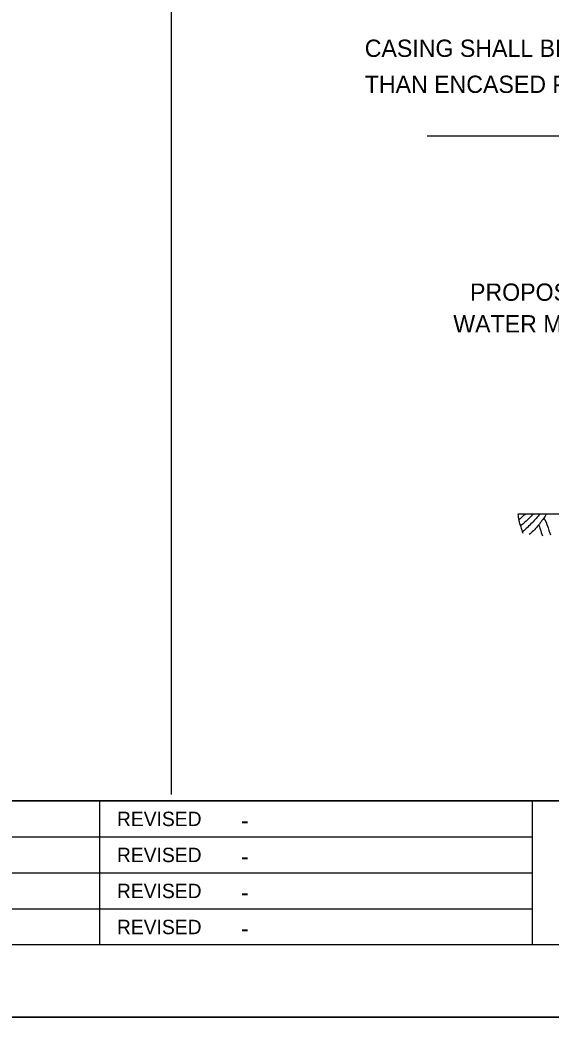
# Model space of a CAD drawing. Extents: x 2133490 to 2172050, y 2138301 to 2145980.
# Drawn here: x 2144841.7 to 2145025.9, y 2138300.7 to 2138646.7 of the extents above; entities that cross this region are included whole.
import ezdxf

# ---------------------------------------------------------------- set-up
doc = ezdxf.new("R2010")
doc.units = 0
for name, color, linetype in [('Design_PR_Roadway Notes', 7, 'Continuous'), ('Level 23', 7, 'Continuous'), ('Sheets_50 Reference Boundary', 7, 'Continuous'), ('Sheets_General Details', 7, 'Continuous'), ('Sheets_Printer Plotting Border', 7, 'Continuous'), ('XSC_Exist Ground', 7, 'Continuous')]:
    doc.layers.add(name, color=color, linetype=linetype)

msp = doc.modelspace()

# ---------------------------------------------------------------- linework, layer by layer
at = {"layer": 'Sheets_50 Reference Boundary'}
msp.add_lwpolyline([(2144410.59, 2139375.7), (2145985.59, 2139375.7), (2145985.59, 2138375.71), (2144410.59, 2138375.71)], close=True, dxfattribs=at)
at = {"layer": 'Sheets_General Details'}
for p, q in [((2144894.08, 2138902.9), (2144894.08, 2138377.93)), ((2145331.31, 2138606.4), (2144982.85, 2138606.4)), ((2144410.59, 2138375.71), (2145985.59, 2138375.71)), ((2144869.3, 2138375.71), (2144869.3, 2138325.71)), ((2145019.3, 2138375.71), (2145019.3, 2138325.71)), ((2144559.3, 2138363.21), (2145019.3, 2138363.21)), ((2144559.3, 2138350.71), (2145019.3, 2138350.71)), ((2144559.3, 2138338.21), (2145019.3, 2138338.21)), ((2146010.59, 2138300.71), (2144310.59, 2138300.71))]:
    msp.add_line(p, q, dxfattribs=at)
msp.add_lwpolyline([(2144410.59, 2139375.71), (2145985.59, 2139375.71), (2145985.59, 2138325.71), (2144410.59, 2138325.71)], close=True, dxfattribs=at)
at = {"layer": 'Sheets_Printer Plotting Border'}
msp.add_lwpolyline([(2144310.59, 2138300.71), (2146010.59, 2138300.71), (2146010.59, 2139400.71), (2144310.59, 2139400.71)], close=True, dxfattribs=at)
at = {"layer": 'XSC_Exist Ground'}
msp.add_line((2145014.37, 2138475.34), (2145304.09, 2138475.34), dxfattribs=at)
msp.add_line((2145014.37, 2138475.34), (2145304.09, 2138475.34), dxfattribs=at)
msp.add_lwpolyline([(2145014.37, 2138475.34), (2145304.09, 2138475.34)], dxfattribs=at)
for points in [[(2145014.37, 2138475.34), (2145014.52, 2138473.81), (2145014.85, 2138472.25), (2145015.37, 2138470.74), (2145015.84, 2138469.21), (2145016.07, 2138468.56)], [(2145017.13, 2138475.34), (2145015.57, 2138474.02), (2145014.69, 2138473.22)], [(2145019.58, 2138475.33), (2145018.23, 2138473.76), (2145015.3, 2138471.13)], [(2145022.11, 2138475.3), (2145019.29, 2138472.19), (2145015.94, 2138469.03)], [(2145024.36, 2138475.33), (2145022.12, 2138472.18), (2145020.85, 2138470.58), (2145019.36, 2138469.01), (2145018.3, 2138468.1)], [(2145023.38, 2138473.94), (2145024.71, 2138470.8), (2145025.2, 2138469.18), (2145025.72, 2138468.07)], [(2145021.64, 2138471.54), (2145022.08, 2138469.98), (2145022.9, 2138467.65)]]:
    msp.add_spline(points, degree=3, dxfattribs=at)

# ---------------------------------------------------------------- texts
at = {"layer": 'Design_PR_Roadway Notes'}
for s, p in [('PROPOSED ', (2144997.76, 2138549.22)), ('WATER MAIN ', (2144991.96, 2138538.24))]:
    msp.add_text(s, height=6, dxfattribs=at).set_placement(p)
at = {"layer": 'Level 23'}
for s, p in [('CASING SHALL BE OF WATER MAIN MATERIAL WITH AN INSIDE DIAMETER 2" LARGER IN DIAMETER', (2144961.25, 2138633.85)), ('THAN ENCASED PIPE OUTSIDE DIAMETER WITH BOTH ENDS OF CASING SEALED', (2144961.25, 2138621.35))]:
    msp.add_text(s, height=6, dxfattribs=at).set_placement(p)
at = {"layer": 'Sheets_General Details'}
for s, height, p in [('REVISED', 5, (2144875.3, 2138366.96)), ('-', 6, (2144918.27, 2138365.96)), ('REVISED', 5, (2144875.3, 2138354.46)), ('-', 6, (2144918.27, 2138353.46)), ('REVISED', 5, (2144875.3, 2138341.96)), ('-', 6, (2144918.27, 2138340.96)), ('REVISED', 5, (2144875.3, 2138329.46)), ('-', 6, (2144918.27, 2138328.46))]:
    msp.add_text(s, height=height, dxfattribs=at).set_placement(p)

doc.saveas('drawing.dxf')
